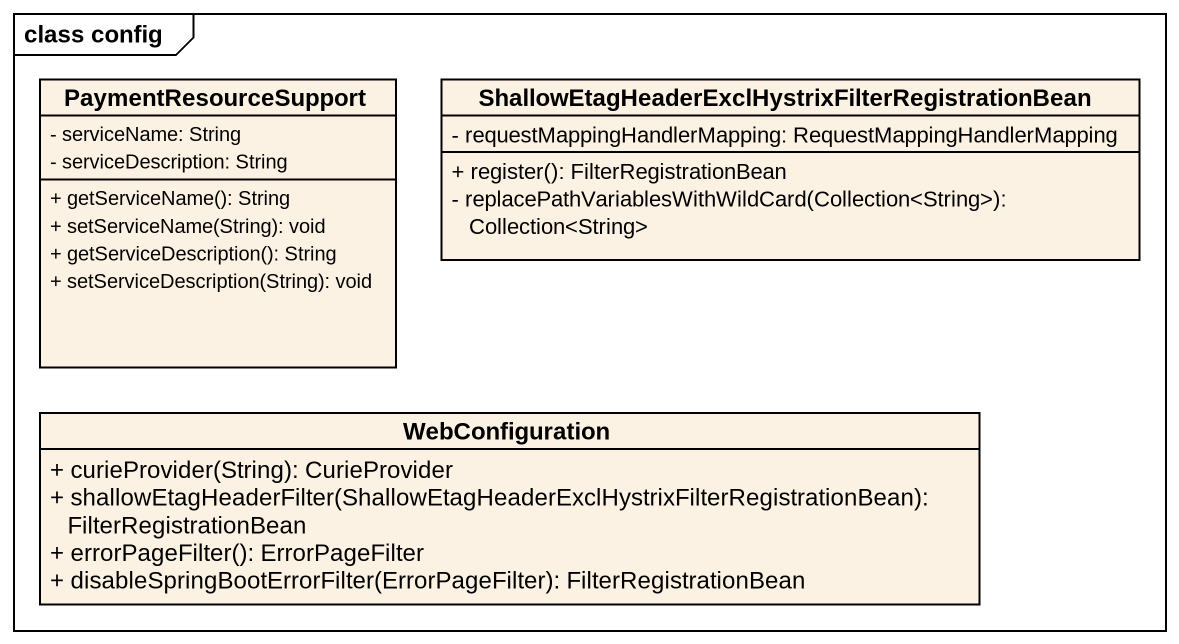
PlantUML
@startuml
mainframe class config
hide circle
hide empty members
skinparam classAttributeIconSize 0
class PaymentResourceSupport {
  - serviceName: String
  - serviceDescription: String
  + getServiceName(): String
  + setServiceName(String): void
  + getServiceDescription(): String
  + setServiceDescription(String): void
}
class "ShallowEtagHeaderExclHystrixFilterRegistrationBean" as ShallowEtagHeaderExclHystrix {
  - requestMappingHandlerMapping: RequestMappingHandlerMapping
  + register(): FilterRegistrationBean
  - replacePathVariablesWithWildCard(Collection<String>): Collection<String>
}
class WebConfiguration {
  + curieProvider(String): CurieProvider
  + shallowEtagHeaderFilter(ShallowEtagHeaderExclHystrixFilterRegistrationBean): FilterRegistrationBean
  + errorPageFilter(): ErrorPageFilter
  + disableSpringBootErrorFilter(ErrorPageFilter): FilterRegistrationBean
}
@enduml
